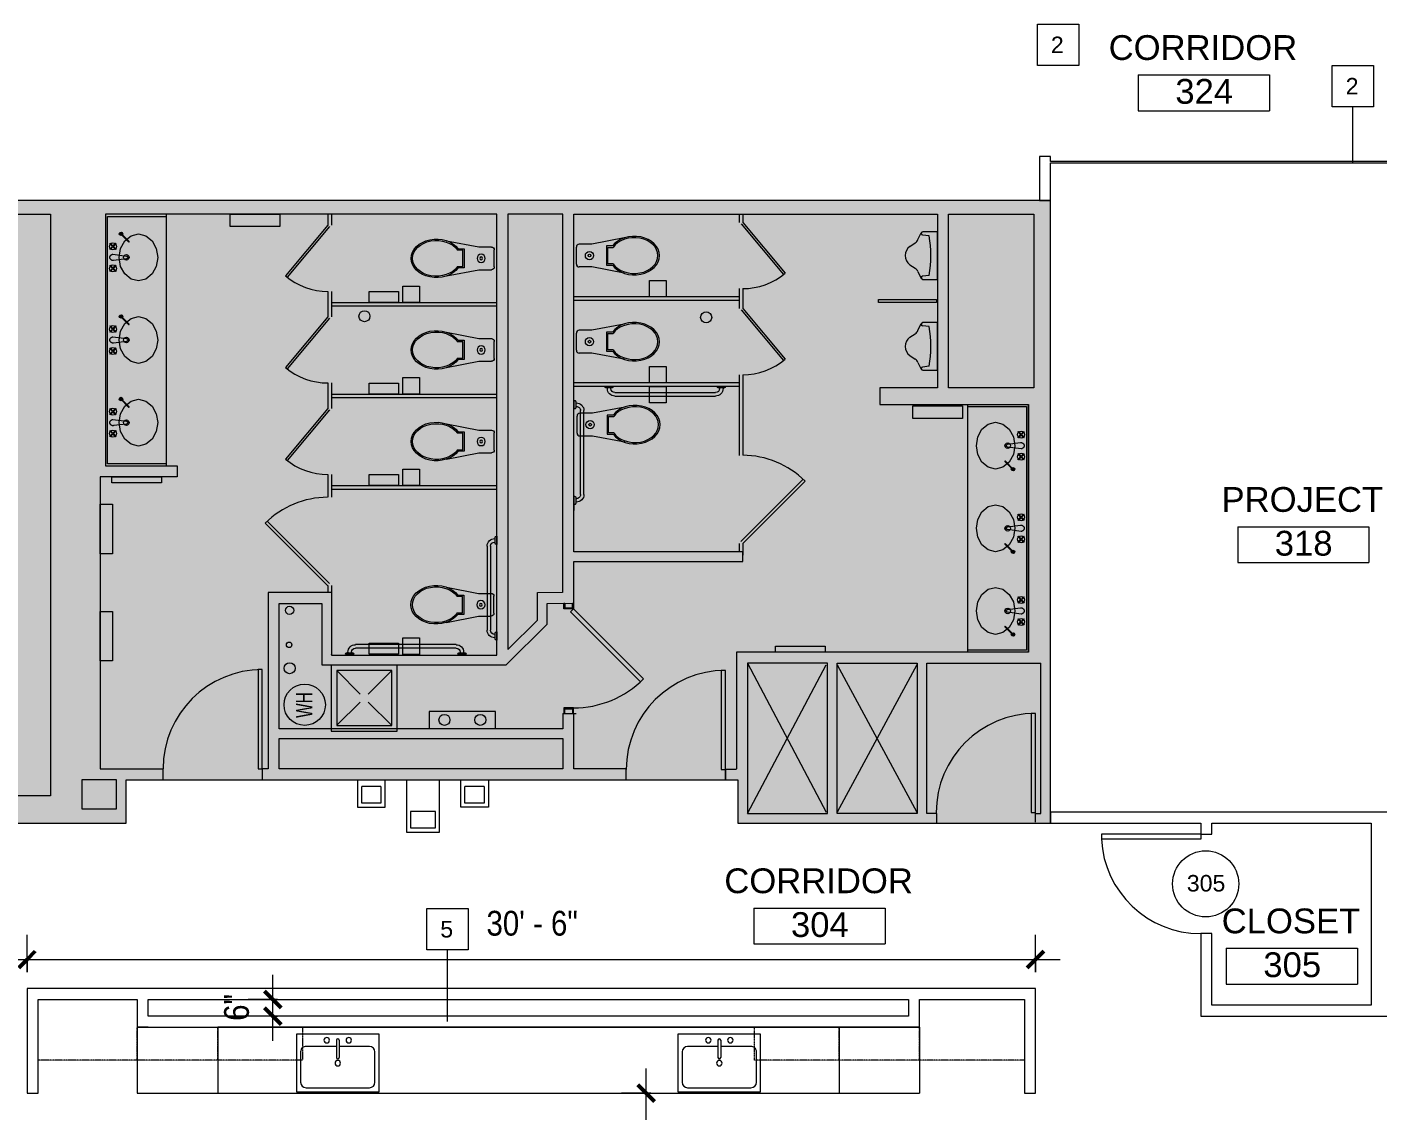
# Model space of a CAD drawing. Header units: inches. Extents: x 41 to 3077, y -701 to 1388.
# Drawn here: x 1678.3 to 2168.7, y -268.2 to 125.3 of the extents above; entities that cross this region are included whole.
import ezdxf

# ---------------------------------------------------------------- set-up
doc = ezdxf.new("R2010")
doc.units = ezdxf.units.IN
doc.header["$MEASUREMENT"] = 0
doc.linetypes.add('Overhead', pattern=[0.15625, 0.09375, -0.0625])
for name, color, linetype, lineweight in [('-32', 7, 'Continuous', 9), ('-33', 7, 'Continuous', 9), ('-38', 7, 'Continuous', 9), ('3rd Floor Revit Background_dwg', 8, 'Continuous', 9), ('A-ANNO-DIMS', 211, 'Continuous', 9), ('A-ANNO-DIMS-96', 211, 'Continuous', 9), ('A-AREA-IDEN', 2, 'Continuous', 20), ('A-DETL-GENF', 92, 'Continuous', 9), ('A-DETL-MEDM', 33, 'Continuous', 20), ('A-DOOR', 31, 'Continuous', 9), ('A-DOOR-IDEN', 31, 'Continuous', 20), ('A-WALL', 113, 'Continuous', 9), ('A-WALL-IDEN', 211, 'Continuous', 20), ('AWAEX', 7, 'Continuous', 9), ('I-WALL', 2, 'Continuous', 9), ('P-SANR-FIXT', 6, 'Continuous', 9), ('Q-CASE', 31, 'Continuous', 9)]:
    doc.layers.add(name, color=color, linetype=linetype, lineweight=lineweight)
doc.styles.add('Arial', font='arial.ttf', dxfattribs={"height": 9})
doc.styles.add('Arial_1', font='arial.ttf', dxfattribs={"width": 0.666667, "height": 6})
doc.styles.add('Arial_4', font='arial.ttf', dxfattribs={"height": 6})
doc.styles.add('Arial_5', font='arial.ttf', dxfattribs={"width": 0.85, "height": 9})
doc.dimstyles.new('Linear_-_3_32__Arial__85_-_1_2__Tolerance', dxfattribs={"dimscale": 12, "dimtxt": 9.182335, "dimasz": 0.5, "dimexe": 0.75, "dimexo": 0.5, "dimgap": 0.5, "dimtad": 1, "dimdec": 1, "dimrnd": 0.5, "dimzin": 3, "dimdsep": 46, "dimlunit": 4, "dimtxsty": 'Arial_5', "dimblk1": 'OBLIQUE', "dimblk2": 'OBLIQUE', "dimsah": 1, "dimcen": 0.09, "dimdle": 0.75, "dimazin": 0, "dimtfac": 1, "dimtdec": 4, "dimtix": 1, "dimtmove": 0, "dimatfit": 3, "dimfxl": 1, "dimtvp": 1, "dimfrac": 2, "dimtolj": 1, "dimtzin": 0, "dimarcsym": 2})

# ---------------------------------------------------------------- blocks, each defined once
blk = doc.blocks.new('Upper Cabinet - Standard Upper Cabinet-2299846-3rd Floor New Construction - Partition Plan')
at = {"layer": 'Q-CASE', "linetype": 'Overhead'}
for p, q in [((-47.26, 12), (-18.01, 12)), ((-47.26, 0), (-47.26, 12)), ((-18.01, 12), (-18.01, 0))]:
    blk.add_line(p, q, dxfattribs=at)
at = {"layer": 'Q-CASE', "lineweight": 13}
blk.add_line((-18.01, 0), (-47.26, 0), dxfattribs=at)
blk = doc.blocks.new('Counter Top _No Backsplash_ - Standard Counter Top-2305605-3rd Floor New Construction - Partition Plan')
at = {"layer": 'Q-CASE', "lineweight": 13}
for p, q in [((-21.76, 0), (-47.26, 0)), ((-16.51, 0), (-21.76, 0)), ((147.49, 0), (-16.51, 0)), ((178.24, 0), (147.49, 0)), ((-47.26, 0), (-47.26, -12)), ((178.24, 0), (178.24, -12)), ((-47.26, -12), (-47.26, -24)), ((178.24, -12), (178.24, -24)), ((-47.26, -24), (-21.76, -24)), ((-21.76, -24), (178.24, -24))]:
    blk.add_line(p, q, dxfattribs=at)
blk = doc.blocks.new('Sink Kitchen-Single - 30_ x 21_-2296041-3rd Floor New Construction - Partition Plan')
at = {"layer": 'P-SANR-FIXT', "lineweight": 13}
for p, q in [((-12.15, 10.59), (-14.38, 10.59)), ((-14.38, 10.59), (-14.38, 1.09)), ((15.62, 10.59), (-12.15, 10.59)), ((15.62, -10.41), (15.62, 10.59)), ((0.12, 6.09), (-10.88, 6.09)), ((0.12, 8.34), (0.12, 2.09)), ((1.12, 8.34), (1.12, 2.09)), ((12.12, 6.09), (1.12, 6.09)), ((-14.38, 1.09), (-14.38, -10.41)), ((-12.88, 4.09), (-12.88, 1.09)), ((-12.88, 1.09), (-12.88, -6.91)), ((14.12, -6.91), (14.12, 4.09)), ((-10.88, -8.91), (12.12, -8.91)), ((-14.38, -10.41), (15.62, -10.41))]:
    blk.add_line(p, q, dxfattribs=at)
for centre, radius, start, end in [((-10.88, 4.09), 2, 131.1163, 180), ((-10.88, 4.09), 2, 90, 131.1163), ((-3.38, 8.34), 1, 360, 180), ((-3.38, 8.34), 1, 180, 0), ((0.62, 8.34), 0.5, 360, 180), ((4.62, 8.34), 1, 360, 180), ((4.62, 8.34), 1, 180, 360), ((12.12, 4.09), 2, 360, 90), ((0.62, 0), 1, 360, 180), ((0.62, 0), 1, 180, 0), ((0.62, 2.09), 0.5, 180, 0), ((-10.88, -6.91), 2, 180, 270), ((12.12, -6.91), 2, 270, 0)]:
    blk.add_arc(centre, radius, start, end, dxfattribs=at)
blk = doc.blocks.new('Single-Flush - 36_ x 96_-1532445-3rd Floor New Construction - Partition Plan')
at = {"layer": 'A-DOOR', "color": 250, "lineweight": 20}
for p, q in [((16.25, 2), (16.25, 38.02)), ((18, 38.02), (16.25, 38.02)), ((18, 2), (18, 38.02)), ((18, 2), (16.25, 2))]:
    blk.add_line(p, q, dxfattribs=at)
at = {"layer": 'A-DOOR'}
blk.add_arc((18, 2), 36.07, 92.7812, 180, dxfattribs=at)
blk = doc.blocks.new('Counter Top _No Backsplash_ - Standard Counter Top-2295492-3rd Floor New Construction - Partition Plan')
at = {"layer": 'Q-CASE', "lineweight": 13}
for p, q in [((-43.26, 0), (-47.26, 0)), ((-47.26, 0), (-47.26, -12)), ((-18.01, 0), (-18.01, -12)), ((-47.26, -12), (-47.26, -24)), ((-18.01, -12), (-18.01, -24)), ((-47.26, -24), (-18.01, -24))]:
    blk.add_line(p, q, dxfattribs=at)
blk = doc.blocks.new('Counter Top _No Backsplash_ - Standard Counter Top-V1-3rd Floor New Construction - Partition Plan')
at = {"layer": 'Q-CASE', "lineweight": 13}
for p, q in [((-18.01, 0), (-47.26, 0)), ((-47.26, 0), (-47.26, -12)), ((-18.01, 0), (-18.01, -12)), ((-47.26, -12), (-47.26, -24)), ((-18.01, -12), (-18.01, -24)), ((-47.26, -24), (-18.01, -24))]:
    blk.add_line(p, q, dxfattribs=at)
blk = doc.blocks.new('Upper Cabinet - Standard Upper Cabinet-2297981-3rd Floor New Construction - Partition Plan')
at = {"layer": 'Q-CASE', "linetype": 'Overhead'}
for p, q in [((-47.26, 12), (-18.01, 12)), ((-47.26, 0), (-47.26, 12)), ((-18.01, 12), (-18.01, 0))]:
    blk.add_line(p, q, dxfattribs=at)
at = {"layer": 'Q-CASE', "lineweight": 13}
blk.add_line((-18.01, 0), (-47.26, 0), dxfattribs=at)
blk = doc.blocks.new('Upper Cabinet - Standard Upper Cabinet-2847421-3rd Floor New Construction - Partition Plan')
at = {"layer": 'Q-CASE', "linetype": 'Overhead'}
for p, q in [((-47.26, 22), (-11.26, 22)), ((-47.26, 0), (-47.26, 22)), ((-11.26, 22), (-11.26, 0))]:
    blk.add_line(p, q, dxfattribs=at)
at = {"layer": 'Q-CASE', "lineweight": 13}
blk.add_line((-11.26, 0), (-47.26, 0), dxfattribs=at)
blk = doc.blocks.new('Upper Cabinet - Standard Upper Cabinet-2491294-3rd Floor New Construction - Partition Plan')
at = {"layer": 'Q-CASE', "linetype": 'Overhead'}
for p, q in [((-47.26, 22), (-9.25, 22)), ((-47.26, 0), (-47.26, 22)), ((-9.25, 22), (-9.25, 0))]:
    blk.add_line(p, q, dxfattribs=at)
at = {"layer": 'Q-CASE', "lineweight": 13}
blk.add_line((-9.25, 0), (-47.26, 0), dxfattribs=at)
blk = doc.blocks.new('Sink Kitchen-Single - 30_ x 21_-V2-3rd Floor New Construction - Partition Plan')
at = {"layer": 'P-SANR-FIXT', "lineweight": 13}
for p, q in [((13.35, 10.59), (-14.38, 10.59)), ((-14.38, 10.59), (-14.38, -10.41)), ((15.62, 10.59), (13.35, 10.59)), ((15.62, 1.09), (15.62, 10.59)), ((0.12, 6.09), (-10.88, 6.09)), ((0.12, 8.34), (0.12, 2.09)), ((1.12, 8.34), (1.12, 2.09)), ((12.12, 6.09), (1.12, 6.09)), ((-12.88, 4.09), (-12.88, -6.91)), ((14.12, 1.09), (14.12, 4.09)), ((14.12, -6.91), (14.12, 1.09)), ((15.62, -10.41), (15.62, 1.09)), ((-10.88, -8.91), (12.12, -8.91)), ((-14.38, -10.41), (15.62, -10.41))]:
    blk.add_line(p, q, dxfattribs=at)
for centre, radius, start, end in [((-10.88, 4.09), 2, 90, 180), ((-3.38, 8.34), 1, 360, 180), ((-3.38, 8.34), 1, 180, 0), ((0.62, 8.34), 0.5, 360, 180), ((4.62, 8.34), 1, 360, 180), ((4.62, 8.34), 1, 180, 360), ((12.12, 4.09), 2, 50.6259, 90), ((12.12, 4.09), 2, 360, 50.6259), ((0.62, 0), 1, 360, 180), ((0.62, 0), 1, 180, 0), ((0.62, 2.09), 0.5, 180, 0), ((-10.88, -6.91), 2, 180, 270), ((12.12, -6.91), 2, 270, 0)]:
    blk.add_arc(centre, radius, start, end, dxfattribs=at)
blk = doc.blocks.new('Upper Cabinet - Standard Upper Cabinet-2305532-3rd Floor New Construction - Partition Plan')
at = {"layer": 'Q-CASE', "linetype": 'Overhead'}
for p, q in [((-47.26, 12), (-16.51, 12)), ((-47.26, 0), (-47.26, 12)), ((-16.51, 12), (-16.51, 0))]:
    blk.add_line(p, q, dxfattribs=at)
at = {"layer": 'Q-CASE', "lineweight": 13}
blk.add_line((-16.51, 0), (-47.26, 0), dxfattribs=at)
blk = doc.blocks.new('3rd Floor Revit Background_dwg_SNK-2904031-3rd Floor New Construction - Partition Plan')
at = {"layer": '-38'}
for p, q in [((-0.716, 0.478), (-0.487, 0.707)), ((-0.701, 0.464), (-0.473, 0.692))]:
    blk.add_line(p, q, dxfattribs=at)
at = {"layer": '-38', "flags": 128}
for points in [[(-0.005, 0.405), (-0.276, 0.449), (-0.506, 0.575), (-0.659, 0.765), (-0.713, 0.988), (-0.659, 1.211), (-0.506, 1.4), (-0.276, 1.527), (-0.005, 1.571), (0.266, 1.527), (0.496, 1.4), (0.65, 1.211), (0.703, 0.988), (0.65, 0.765), (0.496, 0.575), (0.266, 0.449)], [(-0.701, 0.464), (-0.716, 0.478), (-0.487, 0.707), (-0.473, 0.692)], [(-0.101, 0.217), (-0.046, 0.629), (-0.045, 0.635), (-0.042, 0.642), (-0.038, 0.648), (-0.034, 0.653), (-0.028, 0.658), (-0.022, 0.661), (-0.016, 0.664), (-0.009, 0.665), (-0.002, 0.665), (0.005, 0.664), (0.012, 0.661), (0.018, 0.658), (0.024, 0.653), (0.028, 0.648), (0.032, 0.642), (0.035, 0.636), (0.036, 0.629), (0.086, 0.238), (0.086, 0.237), (0.087, 0.236), (0.087, 0.234), (0.087, 0.233), (0.088, 0.232), (0.088, 0.231), (0.088, 0.229), (0.088, 0.228), (0.088, 0.227), (0.088, 0.225), (0.089, 0.224), (0.089, 0.223), (0.089, 0.221), (0.089, 0.22), (0.089, 0.218), (0.089, 0.217), (0.089, 0.213), (0.088, 0.208), (0.088, 0.204), (0.087, 0.2), (0.086, 0.195), (0.085, 0.191), (0.083, 0.187), (0.082, 0.183), (0.08, 0.179), (0.077, 0.175), (0.075, 0.171), (0.073, 0.167), (0.07, 0.163), (0.067, 0.16), (0.063, 0.156), (0.06, 0.152), (0.056, 0.149), (0.053, 0.145), (0.049, 0.142), (0.045, 0.14), (0.041, 0.137), (0.037, 0.135), (0.033, 0.132), (0.029, 0.131), (0.025, 0.129), (0.021, 0.127), (0.017, 0.126), (0.013, 0.125), (0.008, 0.124), (0.004, 0.124), (0, 0.123), (-0.005, 0.123), (-0.009, 0.123), (-0.014, 0.124), (-0.018, 0.124), (-0.022, 0.125), (-0.027, 0.126), (-0.031, 0.127), (-0.035, 0.129), (-0.039, 0.131), (-0.043, 0.132), (-0.047, 0.135), (-0.051, 0.137), (-0.055, 0.14), (-0.059, 0.142), (-0.062, 0.145), (-0.066, 0.149), (-0.07, 0.152), (-0.073, 0.156), (-0.077, 0.16), (-0.08, 0.163), (-0.083, 0.167), (-0.085, 0.171), (-0.088, 0.175), (-0.09, 0.179), (-0.092, 0.183), (-0.094, 0.187), (-0.096, 0.191), (-0.097, 0.195), (-0.098, 0.2), (-0.099, 0.204), (-0.1, 0.208), (-0.101, 0.213)], [(-0.434, 0.136), (-0.353, 0.217), (-0.434, 0.298), (-0.419, 0.313), (-0.338, 0.232), (-0.257, 0.313), (-0.243, 0.298), (-0.324, 0.217), (-0.243, 0.136), (-0.257, 0.121), (-0.338, 0.202), (-0.419, 0.121)], [(0.233, 0.136), (0.314, 0.217), (0.233, 0.298), (0.247, 0.313), (0.328, 0.232), (0.409, 0.313), (0.424, 0.298), (0.343, 0.217), (0.424, 0.136), (0.409, 0.121), (0.328, 0.202), (0.247, 0.121)]]:
    blk.add_lwpolyline(points, close=True, dxfattribs=at)
at = {"layer": '-38'}
for centre, radius in [((-0.719, 0.461), 0.0521), ((-0.719, 0.461), 0.0313), ((-0.719, 0.461), 0.0104), ((-0.005, 0.623), 0.0833), ((-0.338, 0.217), 0.104), ((0.328, 0.217), 0.104)]:
    blk.add_circle(centre, radius, dxfattribs=at)
blk.add_arc((-0.48, 0.699), 0.0104, 315, 135, dxfattribs=at)
blk = doc.blocks.new('3rd Floor Revit Background_dwg_SINK-2904032-3rd Floor New Construction - Partition Plan')
at = {"rotation": 90}
blk.add_blockref('3rd Floor Revit Background_dwg_SNK-2904031-3rd Floor New Construction - Partition Plan', (-0.174, 0.998), dxfattribs=at)
blk = doc.blocks.new('3rd Floor Revit Background_dwg_GB_10-2904033-3rd Floor New Construction - Partition Plan')
at = {"layer": '-33'}
for p, q in [((0.042, 3.354), (0.042, 3.542)), ((0.062, 3.5), (0.042, 3.5)), ((0.062, 3.396), (0.042, 3.396)), ((0.188, 3.271), (0.188, 0.729)), ((0.292, 3.271), (0.292, 0.729)), ((0.042, 0.458), (0.042, 0.646)), ((0.062, 0.604), (0.042, 0.604)), ((0.062, 0.5), (0.042, 0.5)), ((1.146, 0.042), (0.958, 0.042)), ((1, 0.062), (1, 0.042)), ((1.104, 0.062), (1.104, 0.042)), ((1.229, 0.292), (4.271, 0.292)), ((1.229, 0.188), (4.271, 0.188)), ((4.542, 0.042), (4.354, 0.042)), ((4.396, 0.062), (4.396, 0.042)), ((4.5, 0.062), (4.5, 0.042))]:
    blk.add_line(p, q, dxfattribs=at)
at = {"layer": '-33', "flags": 128}
for points in [[(0.01, 3.573), (0, 3.573), (0, 3.323), (0.01, 3.323)], [(0.01, 0.677), (0, 0.677), (0, 0.427), (0.01, 0.427)], [(0.927, 0.01), (0.927, 0), (1.177, 0), (1.177, 0.01)], [(4.323, 0.01), (4.323, 0), (4.573, 0), (4.573, 0.01)]]:
    blk.add_lwpolyline(points, dxfattribs=at)
at = {"layer": '-33'}
for centre, radius, start, end in [((0.01, 3.542), 0.0313, 360, 90), ((0.01, 3.354), 0.0312, 270, 0), ((0.062, 3.271), 0.229, 360, 90), ((0.062, 3.271), 0.125, 360, 90), ((0.01, 0.646), 0.0313, 360, 90), ((0.01, 0.458), 0.0312, 270, 0), ((0.062, 0.729), 0.125, 270, 0), ((0.062, 0.729), 0.229, 270, 0), ((0.958, 0.01), 0.0312, 90, 180), ((1.229, 0.062), 0.229, 90, 180), ((1.229, 0.062), 0.125, 90, 180), ((1.146, 0.01), 0.0312, 0, 90), ((4.271, 0.062), 0.229, 360, 90), ((4.271, 0.062), 0.125, 0, 90), ((4.354, 0.01), 0.0313, 90, 180), ((4.542, 0.01), 0.0312, 0, 90)]:
    blk.add_arc(centre, radius, start, end, dxfattribs=at)
blk = doc.blocks.new('3rd Floor Revit Background_dwg_T_21-2904034-3rd Floor New Construction - Partition Plan')
at = {"layer": '-33'}
blk.add_line((0.083, -0.26), (0.083, 0.26), dxfattribs=at)
at = {"layer": '-33', "flags": 128}
for points in [[(1.524, 0.533), (0.552, 0.344), (0.167, 0.344)], [(1.174, 0.291), (0.996, 0.291), (0.996, -0.291), (1.174, -0.291)], [(1.195, -0.249), (1.037, -0.249), (1.037, 0.249), (1.195, 0.249)], [(1.524, -0.533), (0.552, -0.344), (0.167, -0.344)]]:
    blk.add_lwpolyline(points, dxfattribs=at)
at = {"layer": '-33'}
for radius in [0.125, 0.0417]:
    blk.add_circle((0.479, 0), radius, dxfattribs=at)
for centre, start, end in [((0.167, 0.26), 90, 180), ((0.167, -0.26), 180, 270)]:
    blk.add_arc(centre, 0.0833, start, end, dxfattribs=at)
for major_axis, ratio, start_param, end_param in [((-0.761, 0), 0.766374, 0.522433, 5.760753), ((-0.719, 0), 0.752835, 0.478466, 5.804718)]:
    blk.add_ellipse((1.833, 0), major_axis=major_axis, ratio=ratio, start_param=start_param, end_param=end_param, dxfattribs=at)
blk = doc.blocks.new('3rd Floor Revit Background_dwg__O1710-2904035-3rd Floor New Construction - Partition Plan')
at = {"layer": '-33'}
for p, q in [((-0.118, 0.118), (-0.819, 0.823)), ((0.118, 0.118), (0.833, 0.833)), ((-0.119, -0.117), (-0.829, -0.813)), ((0.833, -0.833), (0.118, -0.118))]:
    blk.add_line(p, q, dxfattribs=at)
at = {"layer": '-33', "flags": 128}
for points in [[(-1, -1), (1, -1), (1, 1), (-1, 1)], [(-0.833, -0.833), (0.833, -0.833), (0.833, 0.833), (-0.833, 0.833)]]:
    blk.add_lwpolyline(points, close=True, dxfattribs=at)
blk = doc.blocks.new('3rd Floor Revit Background_dwg_T_21-2904036-3rd Floor New Construction - Partition Plan')
at = {"layer": '-33'}
blk.add_line((0.083, -0.26), (0.083, 0.26), dxfattribs=at)
at = {"layer": '-33', "flags": 128}
for points in [[(1.524, 0.533), (0.552, 0.344), (0.167, 0.344)], [(1.174, 0.291), (0.996, 0.291), (0.996, -0.291), (1.174, -0.291)], [(1.195, -0.249), (1.037, -0.249), (1.037, 0.249), (1.195, 0.249)], [(1.524, -0.533), (0.552, -0.344), (0.167, -0.344)]]:
    blk.add_lwpolyline(points, dxfattribs=at)
at = {"layer": '-33'}
for radius in [0.125, 0.0417]:
    blk.add_circle((0.479, 0), radius, dxfattribs=at)
for centre, start, end in [((0.167, 0.26), 90, 180), ((0.167, -0.26), 180, 270)]:
    blk.add_arc(centre, 0.0833, start, end, dxfattribs=at)
for major_axis, ratio, start_param, end_param in [((-0.761, 0), 0.766374, 0.522433, 5.760753), ((-0.719, 0), 0.752835, 0.478466, 5.804718)]:
    blk.add_ellipse((1.833, 0), major_axis=major_axis, ratio=ratio, start_param=start_param, end_param=end_param, dxfattribs=at)
blk = doc.blocks.new('3rd Floor Revit Background_dwg_U_20-2904037-3rd Floor New Construction - Partition Plan')
at = {"layer": '-32'}
for p, q in [((0.251, 0.6), (0.451, 0.623)), ((0.59, 0.483), (0.489, 0.693)), ((0.835, 0.275), (0.674, 0.385)), ((0.835, -0.275), (0.674, -0.385)), ((0.251, -0.6), (0.451, -0.623)), ((0.59, -0.483), (0.489, -0.693))]:
    blk.add_line(p, q, dxfattribs=at)
at = {"layer": '-32', "flags": 128}
blk.add_lwpolyline([(0.445, 0.721), (0, 0.721), (0, -0.721), (0.445, -0.721)], dxfattribs=at)
at = {"layer": '-32'}
for centre, radius, start, end in [((3.675, 0), 3.476, 170.0609, 189.9391), ((0.445, 0.672), 0.0488, 276.736, 90.2186), ((0.815, 0.592), 0.25, 205.7411, 235.6154), ((0.647, 0), 0.333, 304.3864, 55.6128), ((0.815, -0.592), 0.25, 124.3846, 154.2589), ((0.445, -0.672), 0.0488, 269.7814, 83.264)]:
    blk.add_arc(centre, radius, start, end, dxfattribs=at)
blk = doc.blocks.new('3rd Floor Revit Background_dwg-1506769-3rd Floor New Construction - Partition Plan')
at = {"layer": 'AWAEX'}
for p, q in [((863.19, 62.36), (393.16, 62.36)), ((867.19, -159.73), (867.19, 62.36)), ((546.16, 57.36), (546.16, -33.94)), ((606.16, 57.36), (606.16, 53.36)), ((754.19, 57.36), (754.19, 54.36)), ((755.44, 57.36), (755.44, 54.36)), ((755.44, 54.36), (770.87, 35.98)), ((605.48, 52.88), (590.05, 34.49)), ((754.87, 53.88), (770.29, 35.49)), ((754.19, 30.36), (754.19, 23.11)), ((606.16, 29.36), (606.16, 20.11)), ((606.16, 25.36), (666.16, 25.36)), ((754.19, 27.36), (694.19, 27.36)), ((754.19, 26.11), (694.19, 26.11)), ((605.48, 19.63), (590.05, 1.24)), ((606.16, 24.11), (666.16, 24.11)), ((754.87, 22.63), (770.29, 4.24)), ((606.16, -3.89), (606.16, -13.14)), ((754.19, -3.89), (694.19, -3.89)), ((754.19, -0.89), (754.19, -30.16)), ((755.44, -0.89), (755.44, -30.14)), ((606.16, -7.89), (666.16, -7.89)), ((606.16, -9.14), (666.16, -9.14)), ((754.19, -5.14), (694.19, -5.14)), ((605.48, -13.62), (590.05, -32.01)), ((837.2, -101.64), (837.2, -11.64)), ((859.19, -101.64), (859.19, -11.64)), ((604.91, -37.14), (604.91, -45.39)), ((606.16, -37.14), (606.16, -45.39)), ((754.73, -61.43), (777.36, -38.8)), ((606.16, -41.14), (666.16, -41.14)), ((606.16, -42.39), (666.16, -42.39)), ((694.19, -46.14), (694.19, -50.14)), ((604.79, -77.39), (582.16, -54.76)), ((605.49, -76.68), (582.87, -54.05)), ((754.19, -62.14), (754.19, -65.14)), ((755.44, -68.64), (755.44, -65.14)), ((604.91, -77.39), (604.91, -79.94)), ((606.16, -77.39), (606.16, -79.94)), ((606.16, -102.42), (606.16, -102.39)), ((612.16, -101.64), (612.16, -101.89)), ((613.41, -101.64), (613.41, -101.89)), ((757.19, -105.64), (785.69, -159.73)), ((757.19, -160.23), (785.69, -106.23)), ((818.69, -106.23), (789.69, -159.73)), ((789.69, -106.23), (818.69, -159.73)), ((863.69, -160.23), (863.69, -105.64)), ((690.18, -123.86), (690.18, -129.44)), ((690.18, -123.86), (694.96, -123.86)), ((545.07, -147.94), (545.07, -143.94)), ((581.07, -144.29), (581.07, -147.79)), ((624.14, -150.43), (617.14, -150.43)), ((661.64, -150.43), (654.64, -150.43)), ((861.69, -163.36), (861.69, -159.86)), ((861.69, -160.23), (863.69, -160.23)), ((861.69, -163.73), (867.19, -163.73))]:
    blk.add_line(p, q, dxfattribs=at)
at = {"layer": 'AWAEX', "flags": 128}
for points in [[(504.16, -153.73), (407.16, -153.73), (407.16, 57.36), (504.16, 57.36)], [(569.44, 57.44), (587.44, 57.44), (587.44, 52.94), (569.44, 52.94)], [(861.18, 57.36), (861.18, -5.64), (830.19, -5.64), (830.19, 57.36)], [(632.08, 31.29), (638.08, 31.29), (638.08, 25.29), (632.08, 25.29)], [(721.64, 33.36), (727.64, 33.36), (727.64, 27.36), (721.64, 27.36)], [(619.8, 29.3), (630.49, 29.3), (630.49, 25.3), (619.8, 25.3)], [(804.76, 25.38), (804.76, 26.38), (825.76, 26.38), (825.76, 25.38)], [(721.64, 2.11), (727.64, 2.11), (727.64, -3.89), (721.64, -3.89)], [(619.8, -3.92), (630.49, -3.92), (630.49, -7.92), (619.8, -7.92)], [(632.08, -1.93), (638.08, -1.93), (638.08, -7.93), (632.08, -7.93)], [(721.64, -5.13), (727.64, -5.13), (727.64, -11.13), (721.64, -11.13)], [(817.2, -12.22), (835.2, -12.22), (835.2, -16.72), (817.2, -16.72)], [(526.51, -37.91), (544.51, -37.91), (544.51, -40.16), (526.51, -40.16)], [(619.8, -37.13), (630.49, -37.13), (630.49, -41.13), (619.8, -41.13)], [(632.08, -35.15), (638.08, -35.15), (638.08, -41.15), (632.08, -41.15)], [(526.66, -47.91), (526.66, -65.91), (522.16, -65.91), (522.16, -47.91)], [(526.66, -86.79), (526.66, -104.79), (522.16, -104.79), (522.16, -86.79)], [(694.01, -83.86), (694.01, -85.86), (690.51, -85.86), (690.51, -83.86), (690.89, -83.86), (690.89, -85.49), (693.64, -85.49), (693.64, -83.86)], [(694.01, -85.86), (719.47, -111.32), (718.41, -112.38), (692.95, -86.92)], [(632.08, -96.4), (638.08, -96.4), (638.08, -102.4), (632.08, -102.4)], [(619.8, -98.39), (630.49, -98.39), (630.49, -102.39), (619.8, -102.39)], [(767.36, -99.41), (785.36, -99.41), (785.36, -101.66), (767.36, -101.66)], [(786.19, -105.64), (757.19, -105.64), (757.19, -160.23), (786.19, -160.23)], [(818.74, -105.64), (818.74, -160.23), (789.69, -160.23), (789.69, -105.64)], [(581.07, -143.94), (581.07, -107.94), (579.57, -107.94), (579.57, -143.94)], [(694.01, -123.86), (694.01, -121.86), (690.51, -121.86), (690.51, -123.86), (690.89, -123.86), (690.89, -122.24), (693.64, -122.24), (693.64, -123.86)], [(861.69, -159.86), (861.69, -123.86), (860.19, -123.86), (860.19, -159.86)], [(690.19, -143.94), (587.16, -143.94), (587.16, -132.94), (690.19, -132.94)], [(515.61, -158.51), (528.16, -158.51), (528.16, -147.94), (515.61, -147.94)], [(634.89, -165.44), (643.89, -165.44), (643.89, -159.44), (634.89, -159.44)]]:
    blk.add_lwpolyline(points, close=True, dxfattribs=at)
for points in [[(606.16, -79.88), (606.16, -102.72), (666.16, -102.72), (666.16, 57.36), (524.16, 57.36), (524.16, -33.94), (550.14, -33.94), (550.14, -37.94), (522.16, -37.94), (522.16, -143.94), (545.07, -143.94)], [(546.16, -33.19), (524.91, -33.19), (524.91, 56.61), (546.16, 56.61)], [(690.19, -129.44), (587.16, -129.44), (587.16, -83.94), (602.66, -83.94), (602.66, -106.22), (669.59, -106.22), (684.42, -91.39), (684.42, -83.92), (694.01, -83.86), (694.19, -83.94), (694.19, -68.64), (755.44, -68.64), (755.44, -65.14), (694.19, -65.14), (694.19, 57.36), (826.19, 57.36), (826.19, -5.64), (805.19, -5.64), (805.19, -11.64), (859.19, -11.64), (859.19, -101.64), (753.19, -101.64), (753.19, -143.94)], [(604.91, 57.36), (604.91, 53.36), (589.48, 34.98)], [(690.19, -79.94), (690.19, 57.36), (670.16, 57.36), (670.16, -100.7), (680.92, -89.94), (680.92, -79.92), (690.01, -79.86)], [(755.44, 30.36), (755.44, 23.11), (770.87, 4.73)], [(604.91, 29.36), (604.91, 20.11), (589.48, 1.73)], [(604.91, -3.89), (604.91, -13.14), (589.48, -31.52)], [(837.2, -12.39), (858.44, -12.39), (858.44, -100.89), (837.2, -100.89)], [(778.07, -39.51), (755.44, -62.14), (755.44, -66.39)], [(606.16, -79.94), (583.16, -79.94), (583.16, -143.94), (581.07, -143.94), (581.07, -147.94), (713.19, -147.94), (713.19, -143.97), (694.18, -143.97), (694.18, -123.86)], [(753.19, -144.24), (749.19, -144.24), (749.19, -147.94), (753.69, -147.94), (753.69, -163.73), (825.94, -163.73), (825.94, -160.23), (822.24, -160.23), (822.24, -105.64), (863.69, -105.64)], [(749.19, -147.74), (749.19, -108.24), (747.69, -108.24), (747.69, -144.24), (749.19, -144.24)], [(665.69, -129.44), (665.69, -123.19), (641.69, -123.19), (641.69, -129.44)], [(397.16, -163.73), (531.66, -163.73), (531.66, -147.94), (545.07, -147.94)], [(615.64, -147.94), (615.64, -157.93), (625.64, -157.93), (625.64, -147.94)], [(624.14, -150.43), (624.14, -156.43), (617.14, -156.43), (617.14, -150.43)], [(633.39, -147.94), (633.39, -166.94), (645.39, -166.94), (645.39, -147.94)], [(663.14, -147.94), (663.14, -157.93), (653.14, -157.93), (653.14, -147.94)], [(661.64, -150.43), (661.64, -156.43), (654.64, -156.43), (654.64, -150.43)]]:
    blk.add_lwpolyline(points, dxfattribs=at)
at = {"layer": 'AWAEX'}
for centre, radius in [((618.16, 20.36), 2), ((742.19, 19.93), 2), ((590.98, -86.44), 1.5), ((590.8, -98.94), 1), ((590.98, -107.44), 2), ((596.46, -120.7), 7.5), ((647.19, -126.19), 2), ((660.19, -126.19), 2)]:
    blk.add_circle(centre, radius, dxfattribs=at)
for centre, radius, start, end in [((604.91, 53.36), 24, 230.0001, 270.0002), ((755.44, 54.36), 24, 269.9998, 309.9999), ((604.91, 20.11), 24, 230.0001, 270.0002), ((755.44, 23.11), 24, 269.9998, 309.9999), ((604.91, -13.14), 24, 230.0001, 270.0002), ((755.44, -62.14), 32, 45, 90), ((604.79, -77.39), 32, 90, 135), ((581.07, -143.94), 36, 90, 180), ((694.01, -85.86), 36, 270, 315), ((749.19, -144.24), 36, 90, 180), ((861.69, -159.86), 36, 90, 180)]:
    blk.add_arc(centre, radius, start, end, dxfattribs=at)
at = {"xscale": 12, "yscale": 12, "zscale": 12, "rotation": 180}
for name, p in [('3rd Floor Revit Background_dwg_SINK-2904032-3rd Floor New Construction - Partition Plan', (522.16, 53.63)), ('3rd Floor Revit Background_dwg_U_20-2904037-3rd Floor New Construction - Partition Plan', (826.16, 42.36)), ('3rd Floor Revit Background_dwg_SINK-2904032-3rd Floor New Construction - Partition Plan', (522.16, 23.63)), ('3rd Floor Revit Background_dwg_U_20-2904037-3rd Floor New Construction - Partition Plan', (826.16, 9.39)), ('3rd Floor Revit Background_dwg_SINK-2904032-3rd Floor New Construction - Partition Plan', (522.16, -6.37))]:
    blk.add_blockref(name, p, dxfattribs=at)
at = {"xscale": 12, "yscale": 12, "zscale": 12}
for name, p in [('3rd Floor Revit Background_dwg_T_21-2904036-3rd Floor New Construction - Partition Plan', (694.08, 42.36)), ('3rd Floor Revit Background_dwg_T_21-2904036-3rd Floor New Construction - Partition Plan', (694.08, 11.11)), ('3rd Floor Revit Background_dwg_T_21-2904036-3rd Floor New Construction - Partition Plan', (694.32, -19.01)), ('3rd Floor Revit Background_dwg_SINK-2904032-3rd Floor New Construction - Partition Plan', (861.2, -38.56)), ('3rd Floor Revit Background_dwg_SINK-2904032-3rd Floor New Construction - Partition Plan', (861.2, -68.56)), ('3rd Floor Revit Background_dwg_SINK-2904032-3rd Floor New Construction - Partition Plan', (861.2, -98.56)), ('3rd Floor Revit Background_dwg__O1710-2904035-3rd Floor New Construction - Partition Plan', (618.06, -118.3))]:
    blk.add_blockref(name, p, dxfattribs=at)
at = {"extrusion": (0, 0, -1), "xscale": 12, "yscale": 12, "zscale": -12}
for name, p in [('3rd Floor Revit Background_dwg_T_21-2904034-3rd Floor New Construction - Partition Plan', (-666.27, 41.36)), ('3rd Floor Revit Background_dwg_T_21-2904034-3rd Floor New Construction - Partition Plan', (-666.27, 8.11)), ('3rd Floor Revit Background_dwg_T_21-2904034-3rd Floor New Construction - Partition Plan', (-666.27, -25.14)), ('3rd Floor Revit Background_dwg_GB_10-2904033-3rd Floor New Construction - Partition Plan', (-666.16, -102.39)), ('3rd Floor Revit Background_dwg_T_21-2904034-3rd Floor New Construction - Partition Plan', (-666.16, -84.39))]:
    blk.add_blockref(name, p, dxfattribs=at)
at = {"extrusion": (0, 0, -1), "xscale": 12, "yscale": 12, "zscale": -12, "rotation": 180}
blk.add_blockref('3rd Floor Revit Background_dwg_GB_10-2904033-3rd Floor New Construction - Partition Plan', (-694.32, -5.14), dxfattribs=at)
at = {"layer": 'AWAEX', "insert": (593.26, -125.47), "char_height": 6, "width": 11.0187, "attachment_point": 1, "rotation": 90, "line_spacing_factor": 0.941778, "style": 'Arial_1'}
blk.add_mtext('WH', dxfattribs=at)
blk = doc.blocks.new('FORM Room Tag - Name _ Number-61107-3rd Floor New Construction - Partition Plan')
at = {"layer": 'A-AREA-IDEN'}
for p, q in [((-0.2444, -0.0231), (-0.2444, -0.1589)), ((-0.2444, -0.0231), (0.2515, -0.0231)), ((0.2515, -0.0231), (0.2515, -0.1589)), ((-0.2444, -0.1589), (0.2515, -0.1589))]:
    blk.add_line(p, q, dxfattribs=at)
blk = doc.blocks.new('FORM Wall Tag - Default-61693-3rd Floor New Construction - Partition Plan')
at = {"layer": 'A-WALL-IDEN'}
for p, q in [((-0.078125, 0.078125), (0.078125, 0.078125)), ((-0.078125, -0.078125), (-0.078125, 0.078125)), ((0.078125, 0.078125), (0.078125, -0.078125)), ((0.078125, -0.078125), (-0.078125, -0.078125))]:
    blk.add_line(p, q, dxfattribs=at)
blk = doc.blocks.new('FORM Door Tag - Default-60822-3rd Floor New Construction - Partition Plan')
at = {"layer": 'A-DOOR-IDEN'}
blk.add_circle((-0.002, 0), 0.125, dxfattribs=at)
blk = doc.blocks.new('DIMBLOCK2-3rd Floor New Construction - Partition Plan')
at = {"layer": 'A-ANNO-DIMS-96'}
for p, q in [((1579.82, -214.96), (1579.82, -204.21)), ((1678.35, -217.73), (1678.35, -204.21)), ((1570.82, -213.21), (1687.35, -213.21)), ((1579.82, -213.21), (1579.82, -214.96)), ((1678.35, -213.21), (1678.35, -217.73))]:
    blk.add_line(p, q, dxfattribs=at)
at = {"layer": 'A-ANNO-DIMS-96', "lineweight": 50}
for p, q in [((1579.82, -213.21), (1582.82, -210.21)), ((1678.35, -213.21), (1681.35, -210.21)), ((1579.82, -213.21), (1576.82, -216.21)), ((1678.35, -213.21), (1675.35, -216.21))]:
    blk.add_line(p, q, dxfattribs=at)
at = {"layer": 'A-ANNO-DIMS-96', "color": 0, "insert": (1606.98, -195.52), "char_height": 9, "width": 53.0598, "attachment_point": 1, "line_spacing_factor": 0.941778, "style": 'Arial_5'}
blk.add_mtext('8\' - 2 1/2"', dxfattribs=at)
blk = doc.blocks.new('_Oblique')
at = {"color": 0, "linetype": 'ByBlock', "lineweight": -2}
blk.add_line((-0.5, -0.5), (0.5, 0.5), dxfattribs=at)
blk = doc.blocks.new('DIMBLOCK5-3rd Floor New Construction - Partition Plan')
at = {"layer": 'A-ANNO-DIMS-96'}
for p, q in [((1903.08, -341.23), (1903.08, -252.73)), ((1904.83, -261.73), (1894.08, -261.73)), ((1903.08, -261.73), (1904.83, -261.73)), ((1904.83, -332.23), (1894.08, -332.23)), ((1903.08, -332.23), (1904.83, -332.23))]:
    blk.add_line(p, q, dxfattribs=at)
at = {"layer": 'A-ANNO-DIMS-96', "lineweight": 50}
for p, q in [((1903.08, -261.73), (1900.08, -258.73)), ((1903.08, -261.73), (1906.08, -264.73)), ((1903.08, -332.23), (1900.08, -329.23)), ((1903.08, -332.23), (1906.08, -335.23))]:
    blk.add_line(p, q, dxfattribs=at)
at = {"layer": 'A-ANNO-DIMS-96', "color": 0, "insert": (1885.39, -321.99), "char_height": 9, "width": 60.0101, "attachment_point": 1, "rotation": 90, "line_spacing_factor": 0.941778, "style": 'Arial_5'}
blk.add_mtext('5\' - 10 1/2"', dxfattribs=at)
blk = doc.blocks.new('DIMBLOCK6-3rd Floor New Construction - Partition Plan')
at = {"layer": 'A-ANNO-DIMS-96'}
for p, q in [((1767.56, -242.73), (1767.56, -218.73)), ((1769.31, -227.73), (1758.56, -227.73)), ((1767.56, -227.73), (1769.31, -227.73)), ((1769.31, -233.73), (1758.56, -233.73)), ((1767.56, -233.73), (1769.31, -233.73))]:
    blk.add_line(p, q, dxfattribs=at)
at = {"layer": 'A-ANNO-DIMS-96', "lineweight": 50}
for p, q in [((1767.56, -227.73), (1764.56, -224.73)), ((1767.56, -227.73), (1770.56, -230.73)), ((1767.56, -233.73), (1764.56, -230.73)), ((1767.56, -233.73), (1770.56, -236.73))]:
    blk.add_line(p, q, dxfattribs=at)
at = {"layer": 'A-ANNO-DIMS-96', "color": 0, "insert": (1749.87, -235.47), "char_height": 9, "width": 11.3578, "attachment_point": 1, "rotation": 90, "line_spacing_factor": 0.941778, "style": 'Arial_5'}
blk.add_mtext('6"', dxfattribs=at)
blk = doc.blocks.new('DIMBLOCK29-3rd Floor New Construction - Partition Plan')
at = {"layer": 'A-ANNO-DIMS-96'}
for p, q in [((1678.35, -217.73), (1678.35, -204.21)), ((2044.37, -217.73), (2044.37, -204.21)), ((1669.35, -213.21), (2053.37, -213.21)), ((1678.35, -213.21), (1678.35, -217.73)), ((2044.37, -213.21), (2044.37, -217.73))]:
    blk.add_line(p, q, dxfattribs=at)
at = {"layer": 'A-ANNO-DIMS-96', "lineweight": 50}
for p, q in [((1678.35, -213.21), (1681.35, -210.21)), ((2044.37, -213.21), (2047.37, -210.21)), ((1678.35, -213.21), (1675.35, -216.21)), ((2044.37, -213.21), (2041.37, -216.21))]:
    blk.add_line(p, q, dxfattribs=at)
at = {"layer": 'A-ANNO-DIMS-96', "color": 0, "insert": (1845.11, -195.52), "char_height": 9, "width": 38.9896, "attachment_point": 1, "line_spacing_factor": 0.941778, "style": 'Arial_5'}
blk.add_mtext('30\' - 6"', dxfattribs=at)

msp = doc.modelspace()

# ---------------------------------------------------------------- hatches: boundary and pattern name
at = {"layer": 'A-DETL-GENF'}
h = msp.add_hatch(color=9, dxfattribs=at)
h.paths.add_polyline_path([(2699.74, -163.73), (2713.64, -163.73), (2713.64, 78.29), (2426.14, 78.29), (2426.14, -163.73), (2660.14, -163.73)], flags=0)
h.paths.add_polyline_path([(1444.85, -163.73), (1447.32, -163.73), (1447.32, -120.86), (1433.82, -120.86), (1433.82, -76.86), (1447.32, -76.86), (1447.32, -18.86), (1433.82, -18.86), (1433.82, 25.14), (1447.32, 25.14), (1447.32, 62.36), (1323.64, 62.36), (1323.64, 94.66), (1298.07, 120.23), (1220.23, 120.23), (1220.23, 18.14), (1183.73, 18.14), (1183.73, -163.73), (1433.82, -163.73)], flags=0)
h.paths.add_polyline_path([(1682.35, -163.73), (1714.32, -163.73), (1714.32, -147.94), (1936.36, -147.94), (1936.36, -163.73), (2049.86, -163.73), (2049.86, 62.36), (1575.82, 62.36), (1575.82, 25.14), (1589.82, 25.14), (1589.82, -20.73), (1575.82, -20.73), (1575.82, -78.73), (1589.82, -78.73), (1589.82, -120.86), (1575.82, -120.86), (1575.82, -163.73), (1678.35, -163.73)], flags=0)
h.paths.add_polyline_path([(791.17, 330.78), (841.01, 330.78), (966.34, 456.11), (853.45, 569.01), (791.17, 569.01), (791.16, 773.5), (677.1, 773.5), (677.1, 330.78), (759.34, 330.78)], flags=0)

# ---------------------------------------------------------------- linework, layer by layer
at = {"layer": 'A-DETL-MEDM'}
for p, q in [((2049.86, 62.36), (1575.82, 62.36)), ((2049.86, -163.73), (2049.86, 62.36)), ((1714.32, -163.73), (1714.32, -147.94)), ((1714.32, -147.94), (1727.74, -147.94)), ((1727.74, -147.94), (1763.74, -147.94)), ((1763.74, -147.94), (1895.86, -147.94)), ((1895.86, -147.94), (1931.86, -147.94)), ((1931.86, -147.94), (1936.36, -147.94)), ((1936.36, -147.94), (1936.36, -163.73)), ((1575.82, -163.73), (1714.32, -163.73)), ((1936.36, -163.73), (2008.61, -163.73)), ((2008.61, -163.73), (2044.36, -163.73)), ((2044.36, -163.73), (2049.86, -163.73))]:
    msp.add_line(p, q, dxfattribs=at)
at = {"layer": 'A-WALL', "color": 250, "lineweight": 20}
for p, q in [((2049.86, 78.29), (2045.86, 78.29)), ((2045.86, 78.29), (2045.86, 62.36)), ((2049.86, 76.54), (2049.86, 78.29)), ((2049.86, 62.36), (2049.86, 76.04)), ((2045.86, 62.36), (2049.86, 62.36)), ((2241.39, -159.73), (2049.86, -159.73)), ((2049.86, -159.73), (2049.86, -163.73)), ((2049.86, -163.73), (2104.37, -163.73)), ((2104.37, -163.73), (2104.37, -167.73)), ((2108.37, -163.73), (2166.29, -163.73)), ((2108.37, -167.73), (2108.37, -163.73)), ((2166.29, -163.73), (2166.29, -229.73)), ((2104.37, -167.73), (2108.37, -167.73)), ((2104.37, -203.73), (2104.37, -233.73)), ((2108.37, -203.73), (2104.37, -203.73)), ((2108.37, -229.73), (2108.37, -203.73)), ((2044.37, -223.73), (1678.35, -223.73)), ((1678.35, -223.73), (1678.35, -261.73)), ((2044.37, -261.73), (2044.37, -223.73)), ((1682.35, -227.73), (1718.35, -227.73)), ((1682.35, -261.73), (1682.35, -227.73)), ((1718.35, -227.73), (1718.35, -237.73)), ((1722.35, -227.73), (1998.35, -227.73)), ((1722.35, -233.73), (1722.35, -227.73)), ((1998.35, -227.73), (1998.35, -233.73)), ((2002.35, -227.73), (2040.37, -227.73)), ((2002.35, -237.73), (2002.35, -227.73)), ((2040.37, -227.73), (2040.37, -261.73)), ((2166.29, -229.73), (2108.37, -229.73)), ((1998.35, -233.73), (1722.35, -233.73)), ((2104.37, -233.73), (2366.14, -233.73)), ((1718.35, -237.73), (2002.35, -237.73)), ((1678.35, -261.73), (1682.35, -261.73)), ((2040.37, -261.73), (2044.37, -261.73))]:
    msp.add_line(p, q, dxfattribs=at)
at = {"layer": 'A-WALL-IDEN'}
for p, q in [((2159.65, 76.29), (2159.65, 96.39)), ((1830.99, -235.73), (1830.99, -209.67))]:
    msp.add_line(p, q, dxfattribs=at)
at = {"layer": 'I-WALL', "color": 250, "lineweight": 20}
for p, q in [((2187.39, 76.54), (2049.86, 76.54)), ((2049.86, 76.04), (2187.39, 76.04))]:
    msp.add_line(p, q, dxfattribs=at)

# ---------------------------------------------------------------- block references
at = {"layer": '3rd Floor Revit Background_dwg', "color": 7}
msp.add_blockref('3rd Floor Revit Background_dwg-1506769-3rd Floor New Construction - Partition Plan', (1182.67, 0), dxfattribs=at)
at = {"layer": 'A-AREA-IDEN', "xscale": 95.99999999999994, "yscale": 95.99999999999994, "zscale": 95.99999999999994}
for p in [(2105.17, 110.21), (2141.26, -53.85), (1965.66, -192.29), (2137.13, -206.86)]:
    msp.add_blockref('FORM Room Tag - Name _ Number-61107-3rd Floor New Construction - Partition Plan', p, dxfattribs=at)
at = {"layer": 'A-DOOR', "lineweight": 13, "rotation": 89.99999999999986}
msp.add_blockref('Single-Flush - 36_ x 96_-1532445-3rd Floor New Construction - Partition Plan', (2106.37, -185.73), dxfattribs=at)
at = {"layer": 'A-DOOR-IDEN', "xscale": 95.99999999999994, "yscale": 95.99999999999994, "zscale": 95.99999999999994}
msp.add_blockref('FORM Door Tag - Default-60822-3rd Floor New Construction - Partition Plan', (2106.37, -185.73), dxfattribs=at)
at = {"layer": 'A-WALL-IDEN', "xscale": 95.99999999999994, "yscale": 95.99999999999994, "zscale": 95.99999999999994}
for p in [(2052.63, 118.89), (2159.65, 103.89), (1830.99, -202.17)]:
    msp.add_blockref('FORM Wall Tag - Default-61693-3rd Floor New Construction - Partition Plan', p, dxfattribs=at)
at = {"layer": 'P-SANR-FIXT', "lineweight": 13}
for name, p in [('Sink Kitchen-Single - 30_ x 21_-2296041-3rd Floor New Construction - Partition Plan', (1790.51, -250.83)), ('Sink Kitchen-Single - 30_ x 21_-V2-3rd Floor New Construction - Partition Plan', (1929.01, -250.83))]:
    msp.add_blockref(name, p, dxfattribs=at)
at = {"layer": 'Q-CASE', "lineweight": 13, "rotation": 180}
for name, p in [('Upper Cabinet - Standard Upper Cabinet-2847421-3rd Floor New Construction - Partition Plan', (1671.09, -227.73)), ('Upper Cabinet - Standard Upper Cabinet-2491294-3rd Floor New Construction - Partition Plan', (1993.1, -227.73)), ('Upper Cabinet - Standard Upper Cabinet-2299846-3rd Floor New Construction - Partition Plan', (1700.34, -237.73)), ('Upper Cabinet - Standard Upper Cabinet-2305532-3rd Floor New Construction - Partition Plan', (1731.09, -237.73)), ('Upper Cabinet - Standard Upper Cabinet-2305532-3rd Floor New Construction - Partition Plan', (1925.84, -237.73)), ('Upper Cabinet - Standard Upper Cabinet-2297981-3rd Floor New Construction - Partition Plan', (1955.09, -237.73))]:
    msp.add_blockref(name, p, dxfattribs=at)
at = {"layer": 'Q-CASE', "lineweight": 13}
for name, p in [('Counter Top _No Backsplash_ - Standard Counter Top-2295492-3rd Floor New Construction - Partition Plan', (1765.61, -237.73)), ('Counter Top _No Backsplash_ - Standard Counter Top-2305605-3rd Floor New Construction - Partition Plan', (1794.86, -237.73)), ('Counter Top _No Backsplash_ - Standard Counter Top-V1-3rd Floor New Construction - Partition Plan', (2020.36, -237.73))]:
    msp.add_blockref(name, p, dxfattribs=at)

# ---------------------------------------------------------------- texts
at = {"layer": 'A-AREA-IDEN', "lineweight": 9, "char_height": 9, "attachment_point": 2, "line_spacing_factor": 0.941778, "style": 'Arial'}
for s, insert, width in [('CORRIDOR', (2105.18, 122.39), 81.538), ('324', (2105.65, 106.49), 25.1225), ('PROJECT', (2141.27, -41.67), 69.9684), ('318', (2141.74, -57.56), 25.1225), ('CORRIDOR', (1965.67, -180.11), 81.538), ('304', (1966.13, -196.01), 25.1225), ('CLOSET', (2137.14, -194.68), 60.0516), ('305', (2137.6, -210.58), 25.1225)]:
    msp.add_mtext(s, dxfattribs=dict(at, insert=insert, width=width))
at = {"layer": 'A-DOOR-IDEN', "lineweight": 9, "insert": (2106.32, -182.5), "char_height": 6, "width": 16.7484, "attachment_point": 2, "line_spacing_factor": 0.941778, "style": 'Arial_4'}
msp.add_mtext('305', dxfattribs=at)

# ---------------------------------------------------------------- dimensions: what is measured, and where the dimension line sits
at = {"layer": 'A-ANNO-DIMS'}
dim = msp.add_linear_dim(base=(1678.35, -213.21), p1=(1579.82, -208.96), p2=(1678.35, -223.73), dimstyle='Linear_-_3_32__Arial__85_-_1_2__Tolerance', override={"dimpost": '<>', "dimfxl": 99.62993}, dxfattribs=at)
dim.commit()
dim.dimension.update_dxf_attribs({"geometry": 'DIMBLOCK2-3rd Floor New Construction - Partition Plan', "text_midpoint": (1629.09, -202.55)})
for base, p1, p2, override, picture, middle in [((1767.56, -227.73), (1763.31, -233.73), (1763.31, -227.73), {"dimpost": '<>', "dimfxl": 6}, 'DIMBLOCK6-3rd Floor New Construction - Partition Plan', (1756.96, -230.73)), ((1903.08, -261.73), (1898.83, -332.23), (1898.83, -261.73), {"dimpost": '<>', "dimfxl": 70.5}, 'DIMBLOCK5-3rd Floor New Construction - Partition Plan', (1892.42, -296.98))]:
    dim = msp.add_linear_dim(base=base, p1=p1, p2=p2, angle=90, dimstyle='Linear_-_3_32__Arial__85_-_1_2__Tolerance', override=override, dxfattribs=at)
    dim.commit()
    dim.dimension.update_dxf_attribs({"geometry": picture, "text_midpoint": middle})

# ---------------------------------------------------------------- next in the draw order: texts
at = {"layer": 'A-WALL-IDEN', "lineweight": 9, "char_height": 6, "width": 5.5828, "attachment_point": 2, "line_spacing_factor": 0.941778, "style": 'Arial_4', "bg_fill": 3, "box_fill_scale": 1.25, "bg_fill_color": 256, "bg_fill_true_color": 13158600, "bg_fill_transparency": 0}
for s, insert in [('2', (2052.31, 121.87)), ('2', (2159.33, 106.87)), ('5', (1830.67, -199.19))]:
    msp.add_mtext(s, dxfattribs=dict(at, insert=insert))

# ---------------------------------------------------------------- next in the draw order: dimensions: what is measured, and where the dimension line sits
at = {"layer": 'A-ANNO-DIMS'}
dim = msp.add_linear_dim(base=(2044.37, -213.21), p1=(1678.35, -223.73), p2=(2044.37, -223.73), dimstyle='Linear_-_3_32__Arial__85_-_1_2__Tolerance', override={"dimpost": '<>', "dimfxl": 366.013467}, dxfattribs=at)
dim.commit()
dim.dimension.update_dxf_attribs({"geometry": 'DIMBLOCK29-3rd Floor New Construction - Partition Plan', "text_midpoint": (1861.36, -202.61)})

doc.saveas('drawing.dxf')
